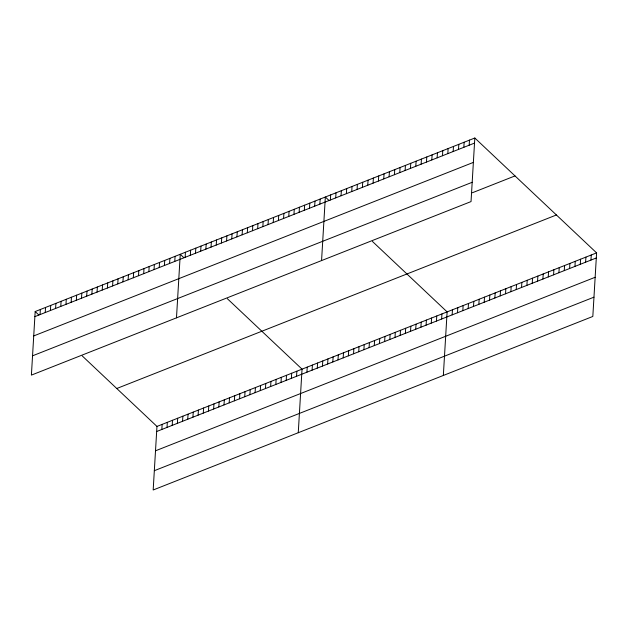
<?xml version="1.0" encoding="UTF-8"?>
<svg xmlns="http://www.w3.org/2000/svg" width="628" height="628" viewBox="0 0 628 628"><rect width="100%" height="100%" fill="white"/><g stroke="black" fill="none" stroke-linecap="round" stroke-linejoin="round"><path stroke-width="0.94" d="M35.176 311.543L31.4 375.112L471.039 201.58L474.823 138.011L35.176 311.543L38.834 314.989M40.059 314.581L40.357 309.494M45.24 312.54L45.538 307.453M50.421 310.491L50.719 305.404M55.602 308.45L55.9 303.355M60.783 306.401L61.081 301.314M65.964 304.36L66.27 299.266M71.145 302.311L71.451 297.225M76.326 300.27L76.632 295.176M81.507 298.221L81.813 293.135M86.688 296.18L86.994 291.086M91.869 294.132L92.175 289.045M97.05 292.083L97.356 286.996M102.231 290.042L102.537 284.955M107.419 287.993L107.718 282.906M112.6 285.952L112.899 280.865M117.781 283.903L118.08 278.816M122.962 281.862L123.261 276.767M128.143 279.813L128.442 274.726M133.324 277.772L133.623 272.678M138.505 275.723L138.804 270.637M143.686 273.682L143.993 268.588M148.867 271.634L149.174 266.547M154.048 269.593L154.355 264.498M159.229 267.544L159.536 262.457M164.41 265.503L164.717 260.408M82.268 355.958L156.961 426.42L153.177 489.989L592.824 316.457L596.6 252.888L474.823 138.011M169.591 263.454L169.898 258.367M161.836 429.458L162.142 424.371M174.772 261.405L175.079 256.318M167.017 427.417L167.323 422.33M176.484 317.846L180.26 254.277L183.91 257.723M172.198 425.368L172.504 420.281M185.142 257.315L185.441 252.228M177.379 423.327L177.685 418.232M190.323 255.274L190.622 250.187M182.56 421.278L182.866 416.191M195.504 253.225L195.803 248.139M187.741 419.237L188.047 414.142M200.685 251.184L200.984 246.09M192.922 417.188L193.228 412.101M205.866 249.135L206.165 244.049M198.11 415.147L198.409 410.053M211.047 247.094L211.346 242M203.291 413.098L203.59 408.012M216.228 245.046L216.527 239.959M208.472 411.057L208.771 405.963M221.409 243.005L221.708 237.91M213.653 409.009L213.952 403.922M226.59 240.956L226.896 235.869M218.834 406.968L219.133 401.873M231.771 238.915L232.077 233.82M224.015 404.919L224.314 399.832M236.952 236.866L237.258 231.779M229.196 402.87L229.495 397.783M242.133 234.825L242.439 229.73M234.377 400.829L234.684 395.742M247.314 232.776L247.62 227.689M239.558 398.78L239.865 393.693M252.495 230.727L252.801 225.64M244.739 396.739L245.046 391.652M257.676 228.686L257.982 223.599M249.92 394.69L250.227 389.603M262.857 226.637L263.163 221.551M255.101 392.649L255.408 387.555M268.046 224.596L268.344 219.51M260.282 390.6L260.589 385.514M273.227 222.548L273.525 217.461M265.463 388.559L265.77 383.465M278.408 220.506L278.706 215.412M270.644 386.51L270.951 381.424M283.589 218.458L283.887 213.371M275.833 384.469L276.132 379.375M288.77 216.417L289.068 211.322M281.014 382.421L281.313 377.334M293.951 214.368L294.249 209.281M286.195 380.38L286.494 375.285M299.132 212.327L299.43 207.232M291.376 378.331L291.675 373.244M304.313 210.278L304.611 205.191M296.557 376.282L296.856 371.195M309.494 208.237L309.8 203.142M298.261 432.723L302.037 369.154L227.344 298.692M314.675 206.188L314.981 201.101M306.919 372.192L307.218 367.105M319.856 204.139L320.162 199.052M312.1 370.151L312.399 365.064M321.567 260.581L325.343 197.011L328.994 200.458M317.281 368.102L317.587 363.015M330.375 199.994L330.681 194.9M322.462 366.061L322.768 360.974M335.713 197.883L336.019 192.796M327.643 364.012L327.949 358.926M341.051 195.779L341.357 190.684M332.824 361.971L333.13 356.877M346.397 193.667L346.695 188.581M338.005 359.923L338.311 354.836M351.735 191.564L352.033 186.477M343.186 357.882L343.492 352.787M357.073 189.452L357.371 184.365M348.367 355.833L348.673 350.746M362.411 187.348L362.709 182.261M353.548 353.792L353.854 348.697M367.749 185.244L368.047 180.15M358.737 351.743L359.035 346.656M373.087 183.133L373.385 178.046M363.918 349.702L364.216 344.607M378.425 181.029L378.723 175.934M369.099 347.653L369.397 342.566M383.763 178.917L384.061 173.83M374.28 345.604L374.578 340.517M389.101 176.813L389.407 171.727M379.461 343.563L379.759 338.476M394.439 174.702L394.745 169.615M384.642 341.514L384.94 336.427M389.823 339.473L390.121 334.386M399.777 172.598L400.083 167.511M395.004 337.424L395.302 332.338M405.115 170.494L405.421 165.399M400.185 335.383L400.491 330.297M410.453 168.382L410.759 163.296M405.366 333.335L405.672 328.248M415.791 166.279L416.097 161.184M410.547 331.294L410.853 326.199M421.129 164.167L421.435 159.08M415.728 329.245L416.034 324.158M426.475 162.063L426.773 156.976M420.909 327.204L421.215 322.109M431.813 159.952L432.111 154.865M426.09 325.155L426.396 320.068M437.151 157.848L437.449 152.761M431.271 323.114L431.577 318.019M442.489 155.744L442.787 150.649M436.452 321.065L436.758 315.978M447.827 153.632L448.125 148.546M441.641 319.024L441.939 313.929M453.165 151.529L453.463 146.434M443.344 375.458L447.12 311.888L372.428 241.427M458.503 149.417L458.801 144.33M452.16 314.871L452.458 309.777M463.841 147.313L464.139 142.226M457.498 312.76L457.796 307.673M469.179 145.201L469.485 140.115M462.836 310.656L463.134 305.561M468.174 308.544L468.472 303.457M473.512 306.44L473.81 301.354M478.85 304.329L479.156 299.242M484.188 302.225L484.494 297.138M489.526 300.121L489.832 295.027M494.864 298.01L495.17 292.923M500.202 295.906L500.508 290.811M505.54 293.794L505.846 288.707M510.878 291.69L511.184 286.604M516.216 289.579L516.522 284.492M521.562 287.475L521.86 282.388M526.9 285.371L527.198 280.276M532.238 283.259L532.536 278.173M537.576 281.156L537.874 276.061M542.914 279.044L543.212 273.957M548.252 276.94L548.55 271.853M553.59 274.829L553.888 269.742M558.928 272.725L559.234 267.638M564.266 270.621L564.572 265.526M569.604 268.509L569.91 263.422M574.942 266.405L575.248 261.311M580.28 264.294L580.586 259.207M585.618 262.19L585.924 257.103M590.956 260.078L591.262 254.992M34.878 316.63L474.517 143.098M33.731 335.925L473.371 162.401M32.546 355.817L472.193 182.285M472.303 192.772L515.007 175.918M116.769 388.504L556.416 214.972M156.961 426.42L596.6 252.888M156.655 431.507L596.294 257.975M155.508 450.81L595.148 277.278M154.323 470.694L593.97 297.162"/></g></svg>
